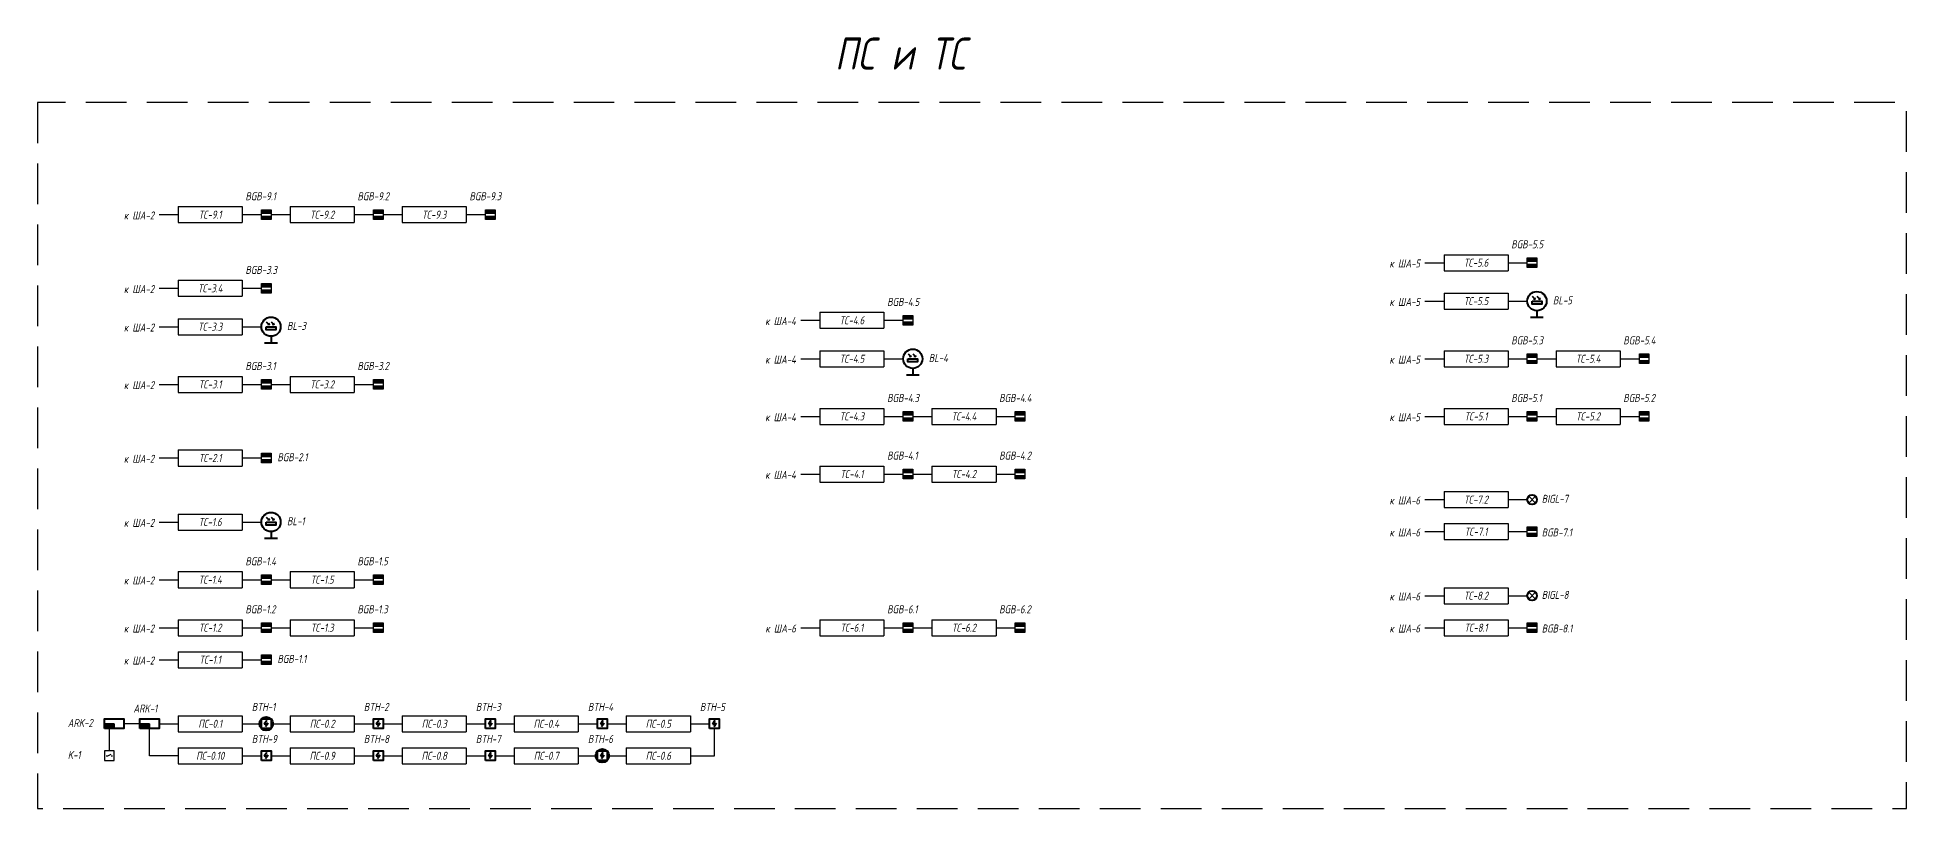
# Model space of a CAD drawing. Header units: millimetres. Extents: x -1048 to 2740, y -712 to 253.
# Drawn here: x 2156 to 2740, y -310 to -69 of the extents above; entities that cross this region are included whole.
import ezdxf
from ezdxf.enums import TextEntityAlignment as Align

# ---------------------------------------------------------------- set-up
doc = ezdxf.new("R2010")
doc.units = ezdxf.units.MM
doc.linetypes.add('DASHED', pattern=[19.05, 12.7, -6.35])
doc.layers.add('noprint', color=2, linetype='Continuous', plot=False)
doc.styles.add('ГОСТ-ISOCPEUR', font='isocpeui.ttf', dxfattribs={"width": 0.8})

# ---------------------------------------------------------------- blocks, each defined once
blk = doc.blocks.new('ППК')
at = {"lineweight": -2}
blk.add_hatch(color=0, dxfattribs=at).paths.add_polyline_path([(-3, 0), (-3, 1.5), (-6, 1.5), (-6, 0)])
at = {"color": 0, "lineweight": -2}
for p in [(-6, 1.5), (-3, 0)]:
    blk.add_line(p, (-3, 1.5), dxfattribs=at)
blk.add_lwpolyline([(-6, 0), (-6, 3), (0, 3), (0, 0)], close=True, dxfattribs=at)
blk = doc.blocks.new('*T424')
at = {"color": 0, "lineweight": -2}
for p, q in [((0, 0), (20, 0)), ((0, 0), (0, -5)), ((20, 0), (20, -5)), ((0, -5), (20, -5))]:
    blk.add_line(p, q, dxfattribs=at)
at = {"color": 1, "insert": (10, -2.5), "char_height": 2.5, "width": 19, "attachment_point": 5, "style": 'ГОСТ-ISOCPEUR'}
blk.add_mtext('{ПС-0.1}', dxfattribs=at)
blk = doc.blocks.new('дымовой')
at = {"color": 0, "lineweight": -2}
for p, q in [((-1.3, 2.5), (-2.11, 1.35)), ((-2.11, 1.35), (-0.89, 1.65)), ((-0.89, 1.65), (-1.71, 0.5))]:
    blk.add_line(p, q, dxfattribs=at)
blk.add_lwpolyline([(-3, 0), (-3, 3), (0, 3), (0, 0)], close=True, dxfattribs=at)
blk = doc.blocks.new('*T425')
at = {"color": 0, "lineweight": -2}
for p, q in [((0, 0), (20, 0)), ((0, 0), (0, -5)), ((20, 0), (20, -5)), ((0, -5), (20, -5))]:
    blk.add_line(p, q, dxfattribs=at)
at = {"color": 1, "insert": (10, -2.5), "char_height": 2.5, "width": 19, "attachment_point": 5, "style": 'ГОСТ-ISOCPEUR'}
blk.add_mtext('{ПС-0.2}', dxfattribs=at)
blk = doc.blocks.new('*T426')
at = {"color": 0, "lineweight": -2}
for p, q in [((0, 0), (20, 0)), ((0, 0), (0, -5)), ((20, 0), (20, -5)), ((0, -5), (20, -5))]:
    blk.add_line(p, q, dxfattribs=at)
at = {"color": 1, "insert": (10, -2.5), "char_height": 2.5, "width": 19, "attachment_point": 5, "style": 'ГОСТ-ISOCPEUR'}
blk.add_mtext('{ПС-0.3}', dxfattribs=at)
blk = doc.blocks.new('*T427')
at = {"color": 0, "lineweight": -2}
for p, q in [((0, 0), (20, 0)), ((0, 0), (0, -5)), ((20, 0), (20, -5)), ((0, -5), (20, -5))]:
    blk.add_line(p, q, dxfattribs=at)
at = {"color": 1, "insert": (10, -2.5), "char_height": 2.5, "width": 19, "attachment_point": 5, "style": 'ГОСТ-ISOCPEUR'}
blk.add_mtext('{ПС-0.4}', dxfattribs=at)
blk = doc.blocks.new('*T428')
at = {"color": 0, "lineweight": -2}
for p, q in [((0, 0), (20, 0)), ((0, 0), (0, -5)), ((20, 0), (20, -5)), ((0, -5), (20, -5))]:
    blk.add_line(p, q, dxfattribs=at)
at = {"color": 1, "insert": (10, -2.5), "char_height": 2.5, "width": 19, "attachment_point": 5, "style": 'ГОСТ-ISOCPEUR'}
blk.add_mtext('{ПС-0.5}', dxfattribs=at)
blk = doc.blocks.new('*T429')
at = {"color": 0, "lineweight": -2}
for p, q in [((0, 0), (20, 0)), ((0, 0), (0, -5)), ((20, 0), (20, -5)), ((0, -5), (20, -5))]:
    blk.add_line(p, q, dxfattribs=at)
at = {"color": 1, "insert": (10, -2.5), "char_height": 2.5, "width": 19, "attachment_point": 5, "style": 'ГОСТ-ISOCPEUR'}
blk.add_mtext('{ПС-0.6}', dxfattribs=at)
blk = doc.blocks.new('*T430')
at = {"color": 0, "lineweight": -2}
for p, q in [((0, 0), (20, 0)), ((0, 0), (0, -5)), ((20, 0), (20, -5)), ((0, -5), (20, -5))]:
    blk.add_line(p, q, dxfattribs=at)
at = {"color": 1, "insert": (10, -2.5), "char_height": 2.5, "width": 19, "attachment_point": 5, "style": 'ГОСТ-ISOCPEUR'}
blk.add_mtext('{ПС-0.7}', dxfattribs=at)
blk = doc.blocks.new('*T431')
at = {"color": 0, "lineweight": -2}
for p, q in [((0, 0), (20, 0)), ((0, 0), (0, -5)), ((20, 0), (20, -5)), ((0, -5), (20, -5))]:
    blk.add_line(p, q, dxfattribs=at)
at = {"color": 1, "insert": (10, -2.5), "char_height": 2.5, "width": 19, "attachment_point": 5, "style": 'ГОСТ-ISOCPEUR'}
blk.add_mtext('{ПС-0.8}', dxfattribs=at)
blk = doc.blocks.new('*T432')
at = {"color": 0, "lineweight": -2}
for p, q in [((0, 0), (20, 0)), ((0, 0), (0, -5)), ((20, 0), (20, -5)), ((0, -5), (20, -5))]:
    blk.add_line(p, q, dxfattribs=at)
at = {"color": 1, "insert": (10, -2.5), "char_height": 2.5, "width": 19, "attachment_point": 5, "style": 'ГОСТ-ISOCPEUR'}
blk.add_mtext('{ПС-0.9}', dxfattribs=at)
blk = doc.blocks.new('*T433')
at = {"color": 0, "lineweight": -2}
for p, q in [((0, 0), (20, 0)), ((0, 0), (0, -5)), ((20, 0), (20, -5)), ((0, -5), (20, -5))]:
    blk.add_line(p, q, dxfattribs=at)
at = {"color": 1, "insert": (10, -2.5), "char_height": 2.5, "width": 19, "attachment_point": 5, "style": 'ГОСТ-ISOCPEUR'}
blk.add_mtext('{ПС-0.10}', dxfattribs=at)
blk = doc.blocks.new('Геркон2')
for points in [[(3, 3), (0, 3), (0, 2), (3, 2)], [(3, 1), (0, 1), (0, 0), (3, 0)]]:
    blk.add_hatch(color=256).paths.add_polyline_path(points)
at = {"color": 0}
for p, q in [((0, 0), (0, 3)), ((0, 3), (3, 3)), ((0, 2), (3, 2)), ((0, 1), (3, 1)), ((3, 0), (0, 0)), ((3, 3), (3, 0))]:
    blk.add_line(p, q, dxfattribs=at)
blk = doc.blocks.new('*T434')
at = {"color": 0, "lineweight": -2}
for p, q in [((0, 0), (20, 0)), ((0, 0), (0, -5)), ((20, 0), (20, -5)), ((0, -5), (20, -5))]:
    blk.add_line(p, q, dxfattribs=at)
at = {"color": 0, "insert": (10, -2.5), "char_height": 2.5, "width": 19, "attachment_point": 5, "style": 'ГОСТ-ISOCPEUR'}
blk.add_mtext('{ТС-1.1}', dxfattribs=at)
blk = doc.blocks.new('*T435')
at = {"color": 0, "lineweight": -2}
for p, q in [((0, 0), (20, 0)), ((0, 0), (0, -5)), ((20, 0), (20, -5)), ((0, -5), (20, -5))]:
    blk.add_line(p, q, dxfattribs=at)
at = {"color": 0, "insert": (10, -2.5), "char_height": 2.5, "width": 19, "attachment_point": 5, "style": 'ГОСТ-ISOCPEUR'}
blk.add_mtext('{ТС-1.2}', dxfattribs=at)
blk = doc.blocks.new('*T436')
at = {"color": 0, "lineweight": -2}
for p, q in [((0, 0), (20, 0)), ((0, 0), (0, -5)), ((20, 0), (20, -5)), ((0, -5), (20, -5))]:
    blk.add_line(p, q, dxfattribs=at)
at = {"color": 0, "insert": (10, -2.5), "char_height": 2.5, "width": 19, "attachment_point": 5, "style": 'ГОСТ-ISOCPEUR'}
blk.add_mtext('{ТС-1.3}', dxfattribs=at)
blk = doc.blocks.new('*T437')
at = {"color": 0, "lineweight": -2}
for p, q in [((0, 0), (20, 0)), ((0, 0), (0, -5)), ((20, 0), (20, -5)), ((0, -5), (20, -5))]:
    blk.add_line(p, q, dxfattribs=at)
at = {"color": 0, "insert": (10, -2.5), "char_height": 2.5, "width": 19, "attachment_point": 5, "style": 'ГОСТ-ISOCPEUR'}
blk.add_mtext('{ТС-1.4}', dxfattribs=at)
blk = doc.blocks.new('*T438')
at = {"color": 0, "lineweight": -2}
for p, q in [((0, 0), (20, 0)), ((0, 0), (0, -5)), ((20, 0), (20, -5)), ((0, -5), (20, -5))]:
    blk.add_line(p, q, dxfattribs=at)
at = {"color": 0, "insert": (10, -2.5), "char_height": 2.5, "width": 19, "attachment_point": 5, "style": 'ГОСТ-ISOCPEUR'}
blk.add_mtext('{ТС-1.5}', dxfattribs=at)
blk = doc.blocks.new('фотоэлемент')
at = {"color": 0, "lineweight": -2}
for p, q in [((-1.48, 6.52), (-0.51, 5.55)), ((-0.51, 5.55), (-0.7, 6.06)), ((0.02, 6.52), (0.99, 5.55)), ((0.99, 5.55), (0.8, 6.06)), ((-2, 0), (2, 0)), ((-0.51, 5.55), (-1.02, 5.74)), ((0, 2), (0, 0)), ((0.99, 5.55), (0.48, 5.74))]:
    blk.add_line(p, q, dxfattribs=at)
blk.add_lwpolyline([(-1.5, 5), (1.5, 5), (1.5, 4), (-1.5, 4)], close=True, dxfattribs=at)
blk.add_circle((0, 5), 3, dxfattribs=at)
blk = doc.blocks.new('*T439')
at = {"color": 0, "lineweight": -2}
for p, q in [((0, 0), (20, 0)), ((0, 0), (0, -5)), ((20, 0), (20, -5)), ((0, -5), (20, -5))]:
    blk.add_line(p, q, dxfattribs=at)
at = {"color": 0, "insert": (10, -2.5), "char_height": 2.5, "width": 19, "attachment_point": 5, "style": 'ГОСТ-ISOCPEUR'}
blk.add_mtext('{ТС-1.6}', dxfattribs=at)
blk = doc.blocks.new('*T440')
at = {"color": 0, "lineweight": -2}
for p, q in [((0, 0), (20, 0)), ((0, 0), (0, -5)), ((20, 0), (20, -5)), ((0, -5), (20, -5))]:
    blk.add_line(p, q, dxfattribs=at)
at = {"color": 0, "insert": (10, -2.5), "char_height": 2.5, "width": 19, "attachment_point": 5, "style": 'ГОСТ-ISOCPEUR'}
blk.add_mtext('{ТС-2.1}', dxfattribs=at)
blk = doc.blocks.new('*T441')
at = {"color": 0, "lineweight": -2}
for p, q in [((0, 0), (20, 0)), ((0, 0), (0, -5)), ((20, 0), (20, -5)), ((0, -5), (20, -5))]:
    blk.add_line(p, q, dxfattribs=at)
at = {"color": 0, "insert": (10, -2.5), "char_height": 2.5, "width": 19, "attachment_point": 5, "style": 'ГОСТ-ISOCPEUR'}
blk.add_mtext('{ТС-3.1}', dxfattribs=at)
blk = doc.blocks.new('*T442')
at = {"color": 0, "lineweight": -2}
for p, q in [((0, 0), (20, 0)), ((0, 0), (0, -5)), ((20, 0), (20, -5)), ((0, -5), (20, -5))]:
    blk.add_line(p, q, dxfattribs=at)
at = {"color": 0, "insert": (10, -2.5), "char_height": 2.5, "width": 19, "attachment_point": 5, "style": 'ГОСТ-ISOCPEUR'}
blk.add_mtext('{ТС-3.2}', dxfattribs=at)
blk = doc.blocks.new('*T445')
at = {"color": 0, "lineweight": -2}
for p, q in [((0, 0), (20, 0)), ((0, 0), (0, -5)), ((20, 0), (20, -5)), ((0, -5), (20, -5))]:
    blk.add_line(p, q, dxfattribs=at)
at = {"color": 0, "insert": (10, -2.5), "char_height": 2.5, "width": 19, "attachment_point": 5, "style": 'ГОСТ-ISOCPEUR'}
blk.add_mtext('{ТС-3.3}', dxfattribs=at)
blk = doc.blocks.new('*T446')
at = {"color": 0, "lineweight": -2}
for p, q in [((0, 0), (20, 0)), ((0, 0), (0, -5)), ((20, 0), (20, -5)), ((0, -5), (20, -5))]:
    blk.add_line(p, q, dxfattribs=at)
at = {"color": 0, "insert": (10, -2.5), "char_height": 2.5, "width": 19, "attachment_point": 5, "style": 'ГОСТ-ISOCPEUR'}
blk.add_mtext('{ТС-3.4}', dxfattribs=at)
blk = doc.blocks.new('*T447')
at = {"color": 0, "lineweight": -2}
for p, q in [((0, 0), (20, 0)), ((0, 0), (0, -5)), ((20, 0), (20, -5)), ((0, -5), (20, -5))]:
    blk.add_line(p, q, dxfattribs=at)
at = {"color": 0, "insert": (10, -2.5), "char_height": 2.5, "width": 19, "attachment_point": 5, "style": 'ГОСТ-ISOCPEUR'}
blk.add_mtext('{ТС-9.1}', dxfattribs=at)
blk = doc.blocks.new('*T448')
at = {"color": 0, "lineweight": -2}
for p, q in [((0, 0), (20, 0)), ((0, 0), (0, -5)), ((20, 0), (20, -5)), ((0, -5), (20, -5))]:
    blk.add_line(p, q, dxfattribs=at)
at = {"color": 0, "insert": (10, -2.5), "char_height": 2.5, "width": 19, "attachment_point": 5, "style": 'ГОСТ-ISOCPEUR'}
blk.add_mtext('{ТС-9.2}', dxfattribs=at)
blk = doc.blocks.new('*T449')
at = {"color": 0, "lineweight": -2}
for p, q in [((0, 0), (20, 0)), ((0, 0), (0, -5)), ((20, 0), (20, -5)), ((0, -5), (20, -5))]:
    blk.add_line(p, q, dxfattribs=at)
at = {"color": 0, "insert": (10, -2.5), "char_height": 2.5, "width": 19, "attachment_point": 5, "style": 'ГОСТ-ISOCPEUR'}
blk.add_mtext('{ТС-9.3}', dxfattribs=at)
blk = doc.blocks.new('*T452')
at = {"color": 0, "lineweight": -2}
for p, q in [((0, 0), (20, 0)), ((0, 0), (0, -5)), ((20, 0), (20, -5)), ((0, -5), (20, -5))]:
    blk.add_line(p, q, dxfattribs=at)
at = {"color": 0, "insert": (10, -2.5), "char_height": 2.5, "width": 19, "attachment_point": 5, "style": 'ГОСТ-ISOCPEUR'}
blk.add_mtext('{ТС-4.5}', dxfattribs=at)
blk = doc.blocks.new('*T453')
at = {"color": 0, "lineweight": -2}
for p, q in [((0, 0), (20, 0)), ((0, 0), (0, -5)), ((20, 0), (20, -5)), ((0, -5), (20, -5))]:
    blk.add_line(p, q, dxfattribs=at)
at = {"color": 0, "insert": (10, -2.5), "char_height": 2.5, "width": 19, "attachment_point": 5, "style": 'ГОСТ-ISOCPEUR'}
blk.add_mtext('{ТС-4.6}', dxfattribs=at)
blk = doc.blocks.new('*T454')
at = {"color": 0, "lineweight": -2}
for p, q in [((0, 0), (20, 0)), ((0, 0), (0, -5)), ((20, 0), (20, -5)), ((0, -5), (20, -5))]:
    blk.add_line(p, q, dxfattribs=at)
at = {"color": 0, "insert": (10, -2.5), "char_height": 2.5, "width": 19, "attachment_point": 5, "style": 'ГОСТ-ISOCPEUR'}
blk.add_mtext('{ТС-4.3}', dxfattribs=at)
blk = doc.blocks.new('*T455')
at = {"color": 0, "lineweight": -2}
for p, q in [((0, 0), (20, 0)), ((0, 0), (0, -5)), ((20, 0), (20, -5)), ((0, -5), (20, -5))]:
    blk.add_line(p, q, dxfattribs=at)
at = {"color": 0, "insert": (10, -2.5), "char_height": 2.5, "width": 19, "attachment_point": 5, "style": 'ГОСТ-ISOCPEUR'}
blk.add_mtext('{ТС-4.4}', dxfattribs=at)
blk = doc.blocks.new('*T456')
at = {"color": 0, "lineweight": -2}
for p, q in [((0, 0), (20, 0)), ((0, 0), (0, -5)), ((20, 0), (20, -5)), ((0, -5), (20, -5))]:
    blk.add_line(p, q, dxfattribs=at)
at = {"color": 0, "insert": (10, -2.5), "char_height": 2.5, "width": 19, "attachment_point": 5, "style": 'ГОСТ-ISOCPEUR'}
blk.add_mtext('{ТС-6.1}', dxfattribs=at)
blk = doc.blocks.new('*T457')
at = {"color": 0, "lineweight": -2}
for p, q in [((0, 0), (20, 0)), ((0, 0), (0, -5)), ((20, 0), (20, -5)), ((0, -5), (20, -5))]:
    blk.add_line(p, q, dxfattribs=at)
at = {"color": 0, "insert": (10, -2.5), "char_height": 2.5, "width": 19, "attachment_point": 5, "style": 'ГОСТ-ISOCPEUR'}
blk.add_mtext('{ТС-6.2}', dxfattribs=at)
blk = doc.blocks.new('*T458')
at = {"color": 0, "lineweight": -2}
for p, q in [((0, 0), (20, 0)), ((0, 0), (0, -5)), ((20, 0), (20, -5)), ((0, -5), (20, -5))]:
    blk.add_line(p, q, dxfattribs=at)
at = {"color": 0, "insert": (10, -2.5), "char_height": 2.5, "width": 19, "attachment_point": 5, "style": 'ГОСТ-ISOCPEUR'}
blk.add_mtext('{ТС-8.1}', dxfattribs=at)
blk = doc.blocks.new('*T459')
at = {"color": 0, "lineweight": -2}
for p, q in [((0, 0), (20, 0)), ((0, 0), (0, -5)), ((20, 0), (20, -5)), ((0, -5), (20, -5))]:
    blk.add_line(p, q, dxfattribs=at)
at = {"color": 0, "insert": (10, -2.5), "char_height": 2.5, "width": 19, "attachment_point": 5, "style": 'ГОСТ-ISOCPEUR'}
blk.add_mtext('{ТС-8.2}', dxfattribs=at)
blk = doc.blocks.new('*T460')
at = {"color": 0, "lineweight": -2}
for p, q in [((0, 0), (20, 0)), ((0, 0), (0, -5)), ((20, 0), (20, -5)), ((0, -5), (20, -5))]:
    blk.add_line(p, q, dxfattribs=at)
at = {"color": 0, "insert": (10, -2.5), "char_height": 2.5, "width": 19, "attachment_point": 5, "style": 'ГОСТ-ISOCPEUR'}
blk.add_mtext('{ТС-7.1}', dxfattribs=at)
blk = doc.blocks.new('*T461')
at = {"color": 0, "lineweight": -2}
for p, q in [((0, 0), (20, 0)), ((0, 0), (0, -5)), ((20, 0), (20, -5)), ((0, -5), (20, -5))]:
    blk.add_line(p, q, dxfattribs=at)
at = {"color": 0, "insert": (10, -2.5), "char_height": 2.5, "width": 19, "attachment_point": 5, "style": 'ГОСТ-ISOCPEUR'}
blk.add_mtext('{ТС-7.2}', dxfattribs=at)
blk = doc.blocks.new('*T462')
at = {"color": 0, "lineweight": -2}
for p, q in [((0, 0), (20, 0)), ((0, 0), (0, -5)), ((20, 0), (20, -5)), ((0, -5), (20, -5))]:
    blk.add_line(p, q, dxfattribs=at)
at = {"color": 0, "insert": (10, -2.5), "char_height": 2.5, "width": 19, "attachment_point": 5, "style": 'ГОСТ-ISOCPEUR'}
blk.add_mtext('{ТС-5.1}', dxfattribs=at)
blk = doc.blocks.new('*T463')
at = {"color": 0, "lineweight": -2}
for p, q in [((0, 0), (20, 0)), ((0, 0), (0, -5)), ((20, 0), (20, -5)), ((0, -5), (20, -5))]:
    blk.add_line(p, q, dxfattribs=at)
at = {"color": 0, "insert": (10, -2.5), "char_height": 2.5, "width": 19, "attachment_point": 5, "style": 'ГОСТ-ISOCPEUR'}
blk.add_mtext('{ТС-5.2}', dxfattribs=at)
blk = doc.blocks.new('*T466')
at = {"color": 0, "lineweight": -2}
for p, q in [((0, 0), (20, 0)), ((0, 0), (0, -5)), ((20, 0), (20, -5)), ((0, -5), (20, -5))]:
    blk.add_line(p, q, dxfattribs=at)
at = {"color": 0, "insert": (10, -2.5), "char_height": 2.5, "width": 19, "attachment_point": 5, "style": 'ГОСТ-ISOCPEUR'}
blk.add_mtext('{ТС-5.5}', dxfattribs=at)
blk = doc.blocks.new('*T467')
at = {"color": 0, "lineweight": -2}
for p, q in [((0, 0), (20, 0)), ((0, 0), (0, -5)), ((20, 0), (20, -5)), ((0, -5), (20, -5))]:
    blk.add_line(p, q, dxfattribs=at)
at = {"color": 0, "insert": (10, -2.5), "char_height": 2.5, "width": 19, "attachment_point": 5, "style": 'ГОСТ-ISOCPEUR'}
blk.add_mtext('{ТС-5.6}', dxfattribs=at)
blk = doc.blocks.new('реле контроля напряжения')
at = {"color": 0, "ltscale": 100}
for p, q in [((0.5, 1.5), (1, 1.5)), ((1, 1.5), (2, 2)), ((2, 1.5), (2.5, 1.5))]:
    blk.add_line(p, q, dxfattribs=at)
blk.add_lwpolyline([(0, 0), (3, 0), (3, 3), (0, 3)], close=True, dxfattribs=at)
blk = doc.blocks.new('*T480')
at = {"color": 0, "lineweight": -2}
for p, q in [((0, 0), (20, 0)), ((0, 0), (0, -5)), ((20, 0), (20, -5)), ((0, -5), (20, -5))]:
    blk.add_line(p, q, dxfattribs=at)
at = {"color": 0, "insert": (10, -2.5), "char_height": 2.5, "width": 19, "attachment_point": 5, "style": 'ГОСТ-ISOCPEUR'}
blk.add_mtext('{ТС-4.1}', dxfattribs=at)
blk = doc.blocks.new('*T481')
at = {"color": 0, "lineweight": -2}
for p, q in [((0, 0), (20, 0)), ((0, 0), (0, -5)), ((20, 0), (20, -5)), ((0, -5), (20, -5))]:
    blk.add_line(p, q, dxfattribs=at)
at = {"color": 0, "insert": (10, -2.5), "char_height": 2.5, "width": 19, "attachment_point": 5, "style": 'ГОСТ-ISOCPEUR'}
blk.add_mtext('{ТС-4.2}', dxfattribs=at)
blk = doc.blocks.new('*T486')
at = {"color": 0, "lineweight": -2}
for p, q in [((0, 0), (20, 0)), ((0, 0), (0, -5)), ((20, 0), (20, -5)), ((0, -5), (20, -5))]:
    blk.add_line(p, q, dxfattribs=at)
at = {"color": 0, "insert": (10, -2.5), "char_height": 2.5, "width": 19, "attachment_point": 5, "style": 'ГОСТ-ISOCPEUR'}
blk.add_mtext('{ТС-5.3}', dxfattribs=at)
blk = doc.blocks.new('*T487')
at = {"color": 0, "lineweight": -2}
for p, q in [((0, 0), (20, 0)), ((0, 0), (0, -5)), ((20, 0), (20, -5)), ((0, -5), (20, -5))]:
    blk.add_line(p, q, dxfattribs=at)
at = {"color": 0, "insert": (10, -2.5), "char_height": 2.5, "width": 19, "attachment_point": 5, "style": 'ГОСТ-ISOCPEUR'}
blk.add_mtext('{ТС-5.4}', dxfattribs=at)

msp = doc.modelspace()

# ---------------------------------------------------------------- linework, layer by layer
at = {"ltscale": 0.2}
for p, q in [((2194, -124), (2200, -124)), ((2220, -124), (2226, -124)), ((2229, -124), (2235, -124)), ((2255, -124), (2261, -124)), ((2264, -124), (2270, -124)), ((2290, -124), (2296, -124)), ((2589.5, -139), (2595.5, -139)), ((2615.5, -139), (2621.5, -139)), ((2194, -147), (2200, -147)), ((2220, -147), (2226, -147)), ((2589.5, -151), (2595.5, -151)), ((2615.5, -151), (2621.5, -151)), ((2394.5, -157), (2400.5, -157)), ((2420.5, -157), (2426.5, -157)), ((2194, -159), (2200, -159)), ((2220, -159), (2226, -159)), ((2394.5, -169), (2400.5, -169)), ((2420.5, -169), (2426.5, -169)), ((2589.5, -169), (2595.5, -169)), ((2615.5, -169), (2621.5, -169)), ((2624.5, -169), (2630.5, -169)), ((2650.5, -169), (2656.5, -169)), ((2194, -177), (2200, -177)), ((2220, -177), (2226, -177)), ((2229, -177), (2235, -177)), ((2255, -177), (2261, -177)), ((2394.5, -187), (2400.5, -187)), ((2420.5, -187), (2426.5, -187)), ((2429.5, -187), (2435.5, -187)), ((2455.5, -187), (2461.5, -187)), ((2589.5, -187), (2595.5, -187)), ((2615.5, -187), (2621.5, -187)), ((2624.5, -187), (2630.5, -187)), ((2650.5, -187), (2656.5, -187)), ((2194, -200), (2200, -200)), ((2220, -200), (2226, -200)), ((2394.5, -205), (2400.5, -205)), ((2420.5, -205), (2426.5, -205)), ((2429.5, -205), (2435.5, -205)), ((2455.5, -205), (2461.5, -205)), ((2589.5, -213), (2595.5, -213)), ((2615.5, -213), (2621.5, -213)), ((2194, -220), (2200, -220)), ((2220, -220), (2226, -220)), ((2589.5, -223), (2595.5, -223)), ((2615.5, -223), (2621.5, -223)), ((2194, -238), (2200, -238)), ((2220, -238), (2226, -238)), ((2229, -238), (2235, -238)), ((2255, -238), (2261, -238)), ((2589.5, -243), (2595.5, -243)), ((2615.5, -243), (2621.5, -243)), ((2194, -253), (2200, -253)), ((2220, -253), (2226, -253)), ((2229, -253), (2235, -253)), ((2255, -253), (2261, -253)), ((2394.5, -253), (2400.5, -253)), ((2420.5, -253), (2426.5, -253)), ((2429.5, -253), (2435.5, -253)), ((2455.5, -253), (2461.5, -253)), ((2589.5, -253), (2595.5, -253)), ((2615.5, -253), (2621.5, -253)), ((2194, -263), (2200, -263)), ((2220, -263), (2226, -263))]:
    msp.add_line(p, q, dxfattribs=at)
at = {"color": 1}
for p, q in [((2624.06, -214.06), (2621.94, -211.94)), ((2621.94, -214.06), (2624.06, -211.94)), ((2624.06, -244.06), (2621.94, -241.94)), ((2621.94, -244.06), (2624.06, -241.94))]:
    msp.add_line(p, q, dxfattribs=at)
at = {"color": 1, "ltscale": 0.2}
for p, q in [((2178.5, -291.5), (2178.5, -284.5)), ((2188, -283), (2183, -283)), ((2194, -283), (2200, -283)), ((2220, -283), (2226, -283)), ((2229, -283), (2235, -283)), ((2255, -283), (2261, -283)), ((2264, -283), (2270, -283)), ((2290, -283), (2296, -283)), ((2299, -283), (2305, -283)), ((2325, -283), (2331, -283)), ((2334, -283), (2340, -283)), ((2360, -283), (2366, -283)), ((2220, -293), (2226, -293)), ((2229, -293), (2235, -293)), ((2255, -293), (2261, -293)), ((2264, -293), (2270, -293)), ((2290, -293), (2296, -293)), ((2299, -293), (2305, -293)), ((2325, -293), (2331, -293)), ((2334, -293), (2340, -293))]:
    msp.add_line(p, q, dxfattribs=at)
at = {"color": 1, "ltscale": 0.2, "flags": 128}
for points in [[(2200, -293), (2191, -293), (2191, -284.5)], [(2360, -293), (2367.5, -293), (2367.5, -284.5)]]:
    msp.add_lwpolyline(points, dxfattribs=at)
at = {"color": 1, "lineweight": 40}
for centre, radius in [((2623, -213), 1.5), ((2623, -243), 1.5), ((2227.5, -283), 2.12), ((2332.5, -293), 2.12)]:
    msp.add_circle(centre, radius, dxfattribs=at)
at = {"layer": 'noprint', "linetype": 'DASHED', "flags": 128}
msp.add_lwpolyline([(2156, -89), (2156, -309.5), (2740, -309.5), (2740, -89)], close=True, dxfattribs=at)

# ---------------------------------------------------------------- block references
for name, p in [('*T447', (2200, -121.5)), ('Геркон2', (2226, -125.5)), ('*T448', (2235, -121.5)), ('Геркон2', (2261, -125.5)), ('*T449', (2270, -121.5)), ('Геркон2', (2296, -125.5)), ('*T467', (2595.5, -136.5)), ('Геркон2', (2621.5, -140.5)), ('*T446', (2200, -144.5)), ('Геркон2', (2226, -148.5)), ('*T466', (2595.5, -148.5)), ('*T445', (2200, -156.5)), ('*T453', (2400.5, -154.5)), ('Геркон2', (2426.5, -158.5)), ('*T452', (2400.5, -166.5)), ('*T486', (2595.5, -166.5)), ('Геркон2', (2621.5, -170.5)), ('*T487', (2630.5, -166.5)), ('Геркон2', (2656.5, -170.5)), ('*T441', (2200, -174.5)), ('*T442', (2235, -174.5)), ('Геркон2', (2226, -178.5)), ('Геркон2', (2261, -178.5)), ('*T454', (2400.5, -184.5)), ('Геркон2', (2426.5, -188.5)), ('*T455', (2435.5, -184.5)), ('Геркон2', (2461.5, -188.5)), ('*T462', (2595.5, -184.5)), ('Геркон2', (2621.5, -188.5)), ('*T463', (2630.5, -184.5)), ('Геркон2', (2656.5, -188.5)), ('*T440', (2200, -197.5)), ('Геркон2', (2226, -201.5)), ('*T480', (2400.5, -202.5)), ('Геркон2', (2426.5, -206.5)), ('*T481', (2435.5, -202.5)), ('Геркон2', (2461.5, -206.5)), ('*T461', (2595.5, -210.5)), ('*T439', (2200, -217.5)), ('*T460', (2595.5, -220.5)), ('Геркон2', (2621.5, -224.5)), ('*T437', (2200, -235.5)), ('Геркон2', (2226, -239.5)), ('*T438', (2235, -235.5)), ('Геркон2', (2261, -239.5)), ('*T459', (2595.5, -240.5)), ('*T435', (2200, -250.5)), ('*T436', (2235, -250.5)), ('*T456', (2400.5, -250.5)), ('*T457', (2435.5, -250.5)), ('*T458', (2595.5, -250.5)), ('Геркон2', (2226, -254.5)), ('Геркон2', (2261, -254.5)), ('Геркон2', (2426.5, -254.5)), ('Геркон2', (2461.5, -254.5)), ('Геркон2', (2621.5, -254.5)), ('*T434', (2200, -260.5)), ('Геркон2', (2226, -264.5)), ('*T424', (2200, -280.5)), ('*T425', (2235, -280.5)), ('*T426', (2270, -280.5)), ('*T427', (2305, -280.5)), ('*T428', (2340, -280.5)), ('*T433', (2200, -290.5)), ('*T432', (2235, -290.5)), ('*T431', (2270, -290.5)), ('*T430', (2305, -290.5)), ('*T429', (2340, -290.5))]:
    msp.add_blockref(name, p)
at = {"lineweight": 40}
for p in [(2624.5, -156), (2229, -164), (2429.5, -174), (2229, -225)]:
    msp.add_blockref('фотоэлемент', p, dxfattribs=at)
at = {"color": 1, "lineweight": 40}
for name, p in [('ППК', (2183, -284.5)), ('ППК', (2194, -284.5)), ('дымовой', (2229, -284.5)), ('дымовой', (2264, -284.5)), ('дымовой', (2299, -284.5)), ('дымовой', (2334, -284.5)), ('дымовой', (2369, -284.5)), ('реле контроля напряжения', (2177, -294.5)), ('дымовой', (2229, -294.5)), ('дымовой', (2264, -294.5)), ('дымовой', (2299, -294.5)), ('дымовой', (2334, -294.5))]:
    msp.add_blockref(name, p, dxfattribs=at)

# ---------------------------------------------------------------- texts
at = {"style": 'ГОСТ-ISOCPEUR', "width": 0.8}
for s, p in [('BGB-9.1', (2221, -119.5)), ('BGB-9.2', (2256, -119.5)), ('BGB-9.3', (2291, -119.5)), ('BGB-5.5', (2616.5, -134.5)), ('BGB-3.3', (2221, -142.5)), ('BGB-4.5', (2421.5, -152.5)), ('BL-5', (2629.5, -152)), ('BL-3', (2234, -160)), ('BGB-5.3', (2616.5, -164.5)), ('BGB-5.4', (2651.5, -164.5)), ('BL-4', (2434.5, -170)), ('BGB-3.1', (2221, -172.5)), ('BGB-3.2', (2256, -172.5)), ('BGB-4.3', (2421.5, -182.5)), ('BGB-4.4', (2456.5, -182.5)), ('BGB-5.1', (2616.5, -182.5)), ('BGB-5.2', (2651.5, -182.5)), ('BGB-2.1', (2231, -201)), ('BGB-4.1', (2421.5, -200.5)), ('BGB-4.2', (2456.5, -200.5)), ('BIGL-7', (2626, -214)), ('BL-1', (2234, -221)), ('BGB-7.1', (2626, -224.5)), ('BGB-1.4', (2221, -233.5)), ('BGB-1.5', (2256, -233.5)), ('BIGL-8', (2626, -244)), ('BGB-1.2', (2221, -248.5)), ('BGB-1.3', (2256, -248.5)), ('BGB-6.1', (2421.5, -248.5)), ('BGB-6.2', (2456.5, -248.5)), ('BGB-8.1', (2626, -254.5)), ('BGB-1.1', (2231, -264)), ('ARK-1', (2186, -279.5)), ('BTH-1', (2223, -279)), ('BTH-2', (2258, -279)), ('BTH-3', (2293, -279)), ('BTH-4', (2328, -279)), ('BTH-5', (2363, -279)), ('ARK-2', (2165.5, -284)), ('K-1', (2165.5, -294)), ('BTH-9', (2223, -289)), ('BTH-8', (2258, -289)), ('BTH-7', (2293, -289)), ('BTH-6', (2328, -289))]:
    msp.add_text(s, height=2.5, dxfattribs=at).set_placement(p)
for s, p in [('к ША-2', (2192.5, -125.5)), ('к ША-5', (2588, -140.5)), ('к ША-2', (2192.5, -148.5)), ('к ША-5', (2588, -152.5)), ('к ША-4', (2393, -158.5)), ('к ША-2', (2192.5, -160.5)), ('к ША-4', (2393, -170.5)), ('к ША-5', (2588, -170.5)), ('к ША-2', (2192.5, -178.5)), ('к ША-4', (2393, -188.5)), ('к ША-5', (2588, -188.5)), ('к ША-2', (2192.5, -201.5)), ('к ША-4', (2393, -206.5)), ('к ША-6', (2588, -214.5)), ('к ША-2', (2192.5, -221.5)), ('к ША-6', (2588, -224.5)), ('к ША-2', (2192.5, -239.5)), ('к ША-6', (2588, -244.5)), ('к ША-2', (2192.5, -254.5)), ('к ША-6', (2393, -254.5)), ('к ША-6', (2588, -254.5)), ('к ША-2', (2192.5, -264.5))]:
    msp.add_text(s, height=2.5, dxfattribs=at).set_placement(p, align=Align.RIGHT)
at = {"layer": 'noprint', "style": 'ГОСТ-ISOCPEUR', "width": 0.8}
msp.add_text('ПС и ТС', height=10, dxfattribs=at).set_placement((2405.17, -78.7))

doc.saveas('drawing.dxf')
